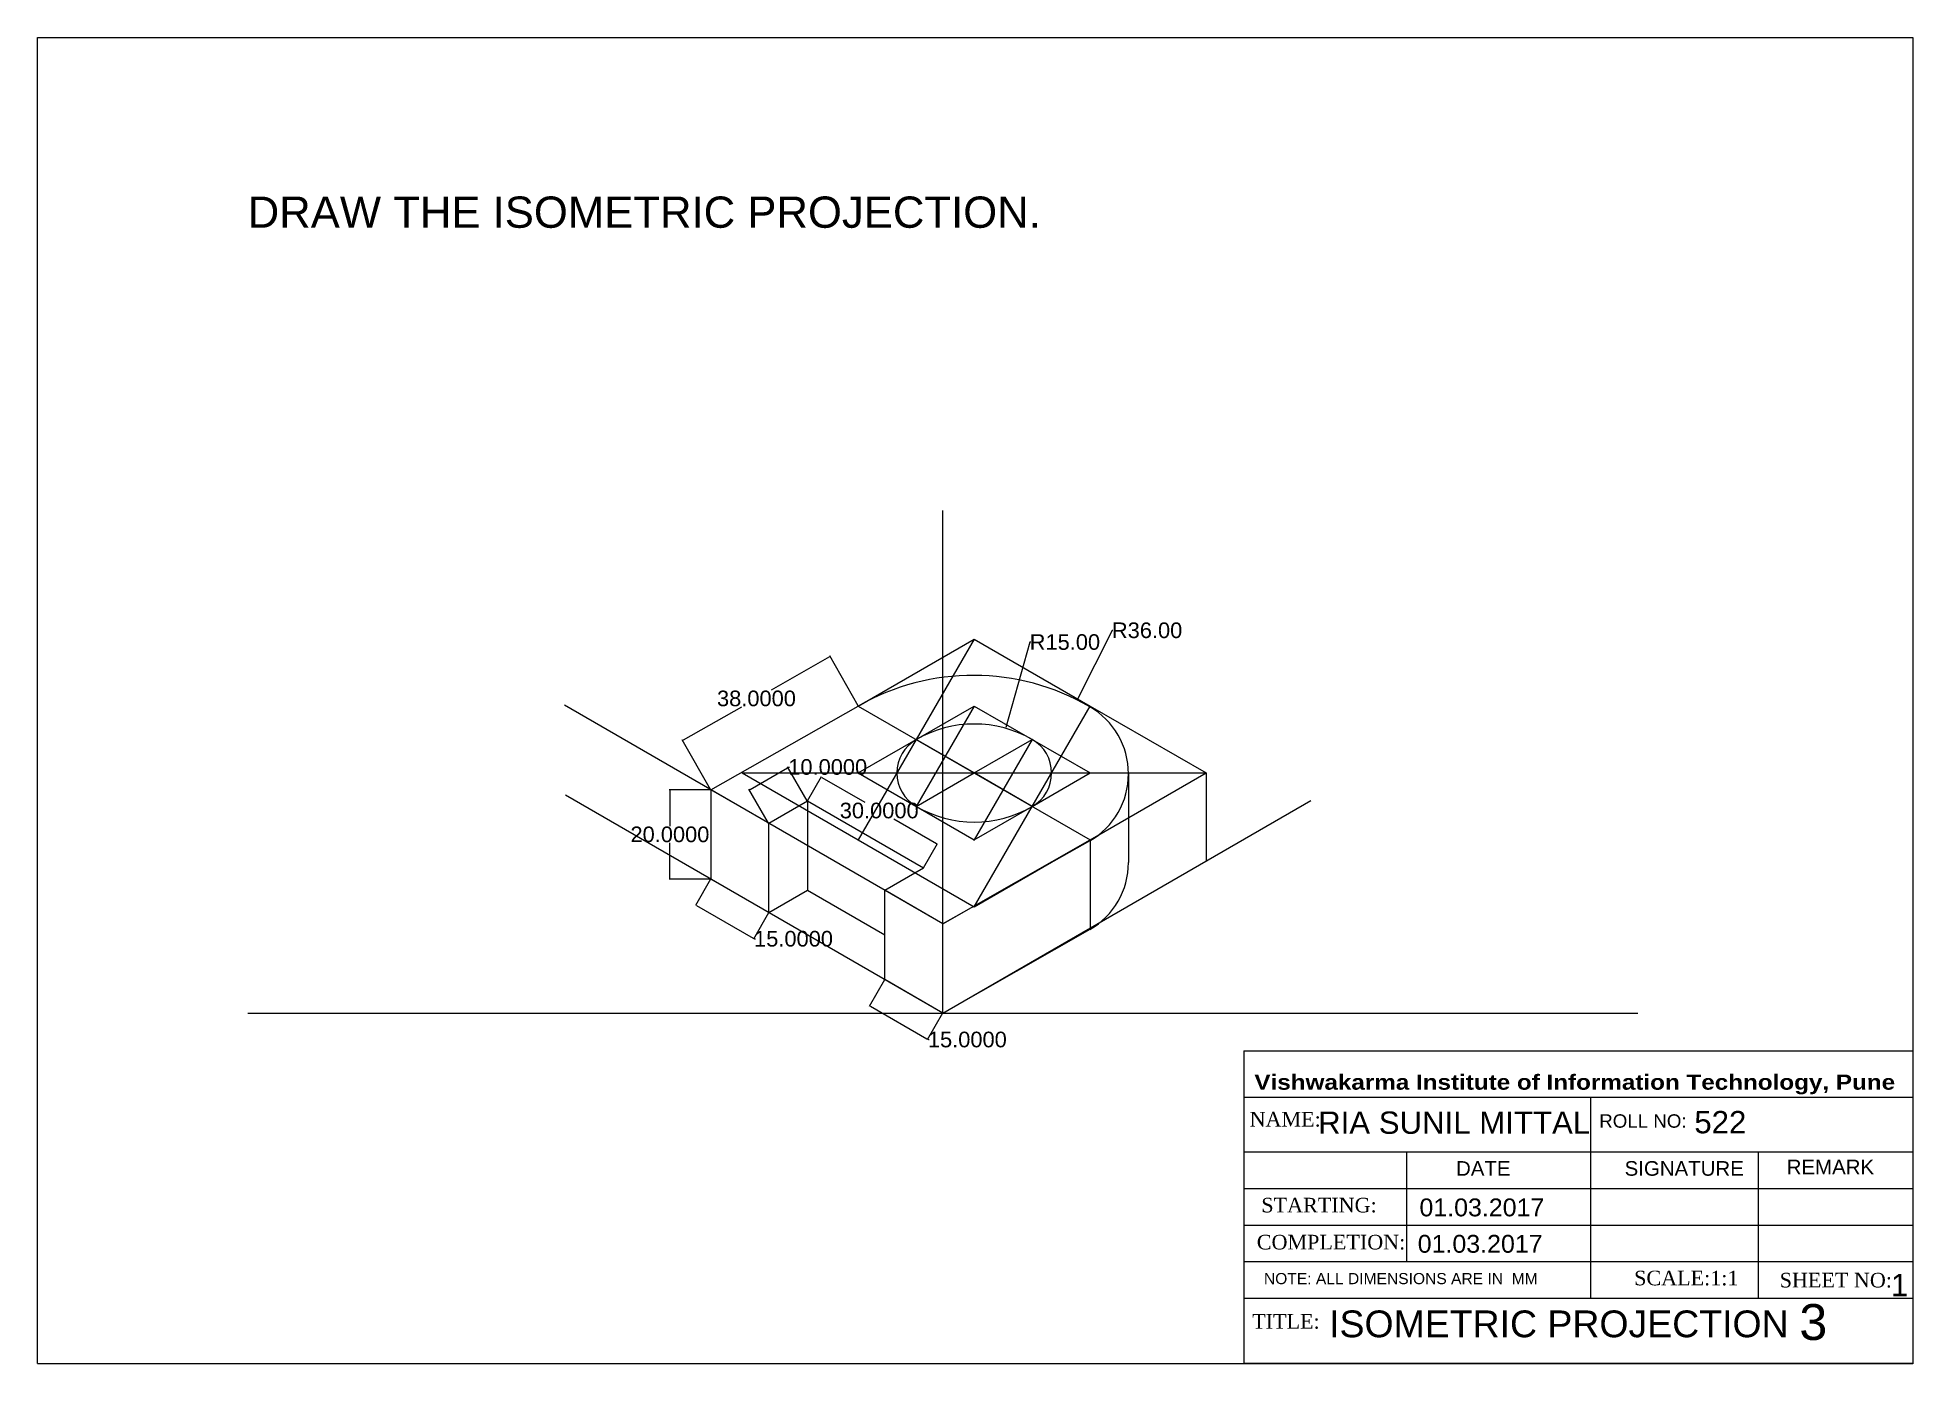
# Model space of a CAD drawing. Header units: inches. Extents: x 0 to 420, y 0 to 297.
import ezdxf

# ---------------------------------------------------------------- set-up
doc = ezdxf.new("R2010")
doc.units = ezdxf.units.IN
doc.header["$MEASUREMENT"] = 0
doc.styles.get("Standard").update_dxf_attribs({"font": 'arial.ttf'})
doc.dimstyles.get("Standard").update_dxf_attribs({"dimtxt": 0.18, "dimasz": 0.18, "dimexe": 0.18, "dimexo": 0.0625, "dimgap": 0.09, "dimtad": 0, "dimtih": 1, "dimtoh": 1, "dimdec": 4, "dimzin": 0, "dimdsep": 46, "dimtxsty": 'Standard', "dimcen": 0.09, "dimadec": 0, "dimazin": 0, "dimtfac": 1, "dimtdec": 4, "dimtofl": 0, "dimtmove": 0, "dimatfit": 3, "dimfxl": 1, "dimtolj": 1, "dimtzin": 0, "dimarcsym": 0})

# ---------------------------------------------------------------- blocks, each defined once
blk = doc.blocks.new('*D2')
at = {"color": 0, "lineweight": -2, "transparency": 16777216}
for p, q in [((150.75, 108.53), (147.35, 102.64)), ((147.59, 102.7), (160.27, 95.38)), ((163.74, 101.03), (160.34, 95.14)), ((160.43, 95.29), (160.58, 95.2)), ((160.58, 95.2), (160.76, 95.2))]:
    blk.add_line(p, q, dxfattribs=at)
at = {"color": 0, "transparency": 16777216}
for points in [[(147.61, 102.73), (147.58, 102.68), (147.44, 102.79)], [(160.29, 95.41), (160.26, 95.36), (160.43, 95.29)]]:
    blk.add_solid(points, dxfattribs=at)
at = {"layer": 'Defpoints', "color": 0, "transparency": 16777216}
for p in [(150.78, 108.58), (163.77, 101.08), (160.43, 95.29)]:
    blk.add_point(p, dxfattribs=at)
at = {"color": 0, "transparency": 16777216, "insert": (169.31, 95.2), "char_height": 0.18, "attachment_point": 5}
blk.add_mtext('\\A1;{\\H19.444x;15.0000}', dxfattribs=at)
blk = doc.blocks.new('*D3')
at = {"color": 0, "lineweight": -2, "transparency": 16777216}
for p, q in [((189.72, 86.03), (186.28, 80.07)), ((186.52, 80.13), (199.2, 72.81)), ((202.71, 78.53), (199.27, 72.57)), ((199.36, 72.72), (199.51, 72.63)), ((199.51, 72.63), (199.69, 72.63))]:
    blk.add_line(p, q, dxfattribs=at)
at = {"color": 0, "transparency": 16777216}
for points in [[(186.54, 80.16), (186.51, 80.11), (186.37, 80.22)], [(199.21, 72.84), (199.18, 72.79), (199.36, 72.72)]]:
    blk.add_solid(points, dxfattribs=at)
at = {"layer": 'Defpoints', "color": 0, "transparency": 16777216}
for p in [(189.75, 86.08), (202.74, 78.58), (199.36, 72.72)]:
    blk.add_point(p, dxfattribs=at)
at = {"color": 0, "transparency": 16777216, "insert": (208.24, 72.63), "char_height": 0.18, "attachment_point": 5}
blk.add_mtext('\\A1;{\\H19.444x;15.0000}', dxfattribs=at)
blk = doc.blocks.new('*D4')
at = {"color": 0, "lineweight": -2, "transparency": 16777216}
for p, q in [((150.71, 128.58), (141.45, 128.58)), ((141.63, 128.4), (141.63, 120.46)), ((141.63, 108.76), (141.63, 116.7)), ((150.71, 108.58), (141.45, 108.58))]:
    blk.add_line(p, q, dxfattribs=at)
at = {"color": 0, "transparency": 16777216}
for points in [[(141.6, 128.4), (141.66, 128.4), (141.63, 128.58)], [(141.6, 108.76), (141.66, 108.76), (141.63, 108.58)]]:
    blk.add_solid(points, dxfattribs=at)
at = {"layer": 'Defpoints', "color": 0, "transparency": 16777216}
for p in [(150.78, 128.58), (141.63, 108.58), (150.78, 108.58)]:
    blk.add_point(p, dxfattribs=at)
at = {"color": 0, "transparency": 16777216, "insert": (141.63, 118.58), "char_height": 0.18, "attachment_point": 5}
blk.add_mtext('\\A1;{\\H19.444x;20.0000}', dxfattribs=at)
blk = doc.blocks.new('*D5')
at = {"color": 0, "lineweight": -2, "transparency": 16777216}
for p, q in [((177.37, 158.33), (164.32, 150.91)), ((183.79, 147.4), (177.44, 158.57)), ((144.65, 139.74), (157.7, 147.15)), ((150.75, 128.64), (144.4, 139.8))]:
    blk.add_line(p, q, dxfattribs=at)
at = {"color": 0, "transparency": 16777216}
for points in [[(177.36, 158.35), (177.39, 158.3), (177.53, 158.42)], [(144.63, 139.76), (144.66, 139.71), (144.49, 139.65)]]:
    blk.add_solid(points, dxfattribs=at)
at = {"layer": 'Defpoints', "color": 0, "transparency": 16777216}
for p in [(177.53, 158.42), (183.82, 147.35), (150.78, 128.58)]:
    blk.add_point(p, dxfattribs=at)
at = {"color": 0, "transparency": 16777216, "insert": (161.01, 149.03), "char_height": 0.18, "attachment_point": 5}
blk.add_mtext('\\A1;{\\H19.444x;38.0000}', dxfattribs=at)
blk = doc.blocks.new('*D6')
at = {"color": 0, "lineweight": -2, "transparency": 16777216}
for p, q in [((172.46, 126.14), (175.6, 131.58)), ((175.67, 131.33), (185.25, 125.8)), ((201.33, 116.51), (191.75, 122.04)), ((198.44, 111.14), (201.58, 116.58))]:
    blk.add_line(p, q, dxfattribs=at)
at = {"color": 0, "transparency": 16777216}
for points in [[(175.68, 131.36), (175.65, 131.3), (175.51, 131.42)], [(201.35, 116.54), (201.32, 116.48), (201.49, 116.42)]]:
    blk.add_solid(points, dxfattribs=at)
at = {"layer": 'Defpoints', "color": 0, "transparency": 16777216}
for p in [(172.43, 126.08), (201.49, 116.42), (198.41, 111.08)]:
    blk.add_point(p, dxfattribs=at)
at = {"color": 0, "transparency": 16777216, "insert": (188.5, 123.92), "char_height": 0.18, "attachment_point": 5}
blk.add_mtext('\\A1;{\\H19.444x;30.0000}', dxfattribs=at)
blk = doc.blocks.new('*D7')
at = {"color": 0, "lineweight": -2, "transparency": 16777216}
for p, q in [((159.59, 128.68), (167.93, 133.5)), ((172.4, 126.14), (168, 133.75)), ((168.09, 133.59), (168.25, 133.68)), ((168.25, 133.68), (168.43, 133.68)), ((163.74, 121.14), (159.34, 128.75))]:
    blk.add_line(p, q, dxfattribs=at)
at = {"color": 0, "transparency": 16777216}
for points in [[(167.92, 133.53), (167.95, 133.48), (168.09, 133.59)], [(159.57, 128.71), (159.6, 128.66), (159.43, 128.59)]]:
    blk.add_solid(points, dxfattribs=at)
at = {"layer": 'Defpoints', "color": 0, "transparency": 16777216}
for p in [(168.09, 133.59), (172.43, 126.08), (163.77, 121.08)]:
    blk.add_point(p, dxfattribs=at)
at = {"color": 0, "transparency": 16777216, "insert": (176.97, 133.68), "char_height": 0.18, "attachment_point": 5}
blk.add_mtext('\\A1;{\\H19.444x;10.0000}', dxfattribs=at)
blk = doc.blocks.new('*D8')
at = {"color": 0, "lineweight": -2, "transparency": 16777216}
for p, q in [((240.66, 164.29), (232.91, 148.87)), ((240.84, 164.29), (240.66, 164.29)), ((209.5, 102.47), (209.68, 102.47)), ((209.59, 102.38), (209.59, 102.56))]:
    blk.add_line(p, q, dxfattribs=at)
at = {"color": 0, "transparency": 16777216}
blk.add_solid([(232.88, 148.88), (232.94, 148.86), (232.83, 148.71)], dxfattribs=at)
at = {"layer": 'Defpoints', "color": 0, "transparency": 16777216}
for p in [(232.83, 148.71), (209.59, 102.47)]:
    blk.add_point(p, dxfattribs=at)
at = {"color": 0, "transparency": 16777216, "insert": (248.5, 164.29), "char_height": 0.18, "width": 1.0003, "attachment_point": 5}
blk.add_mtext('\\A1;{\\H19.444x;R36.00}', dxfattribs=at)
blk = doc.blocks.new('*D9')
at = {"color": 0, "lineweight": -2, "transparency": 16777216}
for p, q in [((222.25, 161.66), (216.87, 142.52)), ((222.43, 161.66), (222.25, 161.66)), ((209.71, 117.35), (209.89, 117.35)), ((209.8, 117.26), (209.8, 117.44))]:
    blk.add_line(p, q, dxfattribs=at)
at = {"color": 0, "transparency": 16777216}
blk.add_solid([(216.84, 142.53), (216.9, 142.51), (216.82, 142.35)], dxfattribs=at)
at = {"layer": 'Defpoints', "color": 0, "transparency": 16777216}
for p in [(216.82, 142.35), (209.8, 117.35)]:
    blk.add_point(p, dxfattribs=at)
at = {"color": 0, "transparency": 16777216, "insert": (230.09, 161.66), "char_height": 0.18, "attachment_point": 5}
blk.add_mtext('\\A1;{\\H19.444x;R15.00}', dxfattribs=at)

msp = doc.modelspace()

# ---------------------------------------------------------------- linework, layer by layer
for p, q in [((-0.00171, 0.08539), (-0.00171, 297.08539)), ((-0.00171, 297.08539), (419.99829, 297.08539)), ((419.99829, 297.08539), (419.99829, 0.08539)), ((202.73815, 98.58122), (189.74777, 106.08122)), ((270.13672, 70.08534), (270.13672, 0.08534)), ((270.13672, 70.08534), (419.99829, 70.08534)), ((347.82348, 59.68649), (347.82348, 47.40394)), ((-0.00171, 0.08539), (419.99829, 0.08539)), ((420.13672, 0.08534), (270.13672, 0.08534))]:
    msp.add_line(p, q)
at = {"color": 18, "true_color": 0x000000}
for p, q in [((202.73815, 78.58122), (202.73815, 191.17615)), ((183.81768, 147.35058), (209.79844, 162.35058)), ((209.79844, 162.35058), (183.81768, 117.35058)), ((209.79844, 162.35058), (235.7792, 147.35058)), ((202.73815, 98.58122), (117.98752, 147.51202)), ((183.81768, 147.35058), (235.7792, 117.35058)), ((196.80806, 139.85058), (209.79844, 147.35058)), ((209.79844, 147.35058), (196.80806, 124.85058)), ((209.79844, 147.35058), (235.7792, 132.35058)), ((209.79844, 102.35058), (235.7792, 147.35058)), ((235.7792, 147.35058), (261.75996, 132.35058)), ((183.81768, 132.35058), (196.80806, 139.85058)), ((209.79844, 132.35058), (196.80806, 139.85058)), ((209.79844, 132.35058), (222.78882, 139.85058)), ((222.78882, 139.85058), (209.79844, 117.35058)), ((157.83691, 132.35058), (209.79844, 102.35058)), ((157.83691, 132.35058), (261.75996, 132.35058)), ((183.81768, 132.35058), (209.79844, 117.35058)), ((183.81768, 132.35058), (235.7792, 132.35058)), ((196.80806, 124.85058), (209.79844, 132.35058)), ((222.78882, 124.85058), (209.79844, 132.35058)), ((222.78882, 124.85058), (235.7792, 132.35058)), ((235.7792, 117.35058), (261.75996, 132.35058)), ((261.75996, 132.35058), (261.75996, 112.65748)), ((202.73815, 78.58122), (118.22978, 127.37215)), ((202.73815, 78.58122), (285.16692, 126.17149)), ((209.79844, 117.35058), (222.78882, 124.85058)), ((209.79844, 102.35058), (235.7792, 117.35058)), ((235.7792, 117.35058), (235.7792, 97.35058)), ((47.06384, 78.58122), (358.41245, 78.58122))]:
    msp.add_line(p, q, dxfattribs=at)
at = {"color": 4}
for p, q in [((150.77662, 128.58122), (183.81768, 147.35058)), ((244.33265, 132.35058), (244.33362, 112.28897)), ((163.767, 121.08122), (150.77662, 128.58122)), ((150.77662, 128.58122), (150.77662, 108.58122)), ((163.767, 121.08122), (172.42726, 126.08122)), ((172.42726, 126.08122), (198.40802, 111.08122)), ((172.42726, 126.08122), (172.42726, 106.08122)), ((163.767, 101.08122), (163.767, 121.08122)), ((235.67336, 117.16726), (202.73815, 98.58122)), ((189.74777, 106.08122), (198.40802, 111.08122)), ((163.767, 101.08122), (150.77662, 108.58122)), ((163.767, 101.08122), (172.42726, 106.08122)), ((172.42726, 106.08122), (189.74777, 96.08122)), ((189.74777, 86.08122), (189.74777, 106.08122)), ((202.73815, 98.58122), (189.74777, 106.08122)), ((202.73815, 78.58122), (202.73815, 98.58122)), ((202.73815, 78.58122), (235.7792, 97.35058)), ((202.73815, 78.58122), (189.74777, 86.08122))]:
    msp.add_line(p, q, dxfattribs=at)
at = {"color": 7}
for p, q in [((202.73815, 98.58122), (235.7792, 117.35058)), ((420.13672, 59.68649), (270.13672, 59.68649)), ((420.13672, 47.40394), (270.13672, 47.40394)), ((306.61304, 47.40394), (306.61304, 22.83882)), ((347.82348, 47.40394), (347.82348, 14.65045)), ((420.13672, 39.21556), (270.13672, 39.21556)), ((420.13672, 30.97713), (270.13672, 31.02683)), ((420.13672, 22.83882), (270.13672, 22.83882)), ((420.13672, 14.65045), (270.13672, 14.65045))]:
    msp.add_line(p, q, dxfattribs=at)
at = {"color": 7, "true_color": 0xffffff}
msp.add_line((385.34107, 47.40394), (385.34107, 14.65045), dxfattribs=at)
at = {"color": 4}
for centre, radius, start, end in [((209.58775, 102.47222), 51.75042, 59.7306474, 119.8649669), ((227.01311, 132.16726), 17.32051, 300, 60), ((209.79844, 117.35058), 25.96519, 60.0198443, 119.9801557), ((201.13818, 132.35058), 8.66025, 120, 240), ((218.45869, 132.35058), 8.66025, 300, 60), ((209.79844, 147.35058), 25.98076, 240, 300), ((227.01311, 112.28897), 17.32051, 300, 0.0055413)]:
    msp.add_arc(centre, radius, start, end, dxfattribs=at)

# ---------------------------------------------------------------- texts
at = {"color": 61, "true_color": 0xe5e878}
msp.add_text('3', height=8.0424, dxfattribs=at).set_placement((394.57998, 5.35332))
at = {"color": 3, "insert": (47.06598, 261.46858), "char_height": 7, "attachment_point": 1}
msp.add_mtext_dynamic_manual_height_columns('DRAW THE ISOMETRIC PROJECTION.', width=350.7869282, gutter_width=1, heights=[0], dxfattribs=at)
at = {"color": 7, "attachment_point": 1}
for s, insert, char_height, width in [('{\\fArial Black|b0|i0|c0|p34;Vishwakarma Institute of Information Technology, Pune}', (272.52997, 64.799), 3.3932628, 150.1832961), ('{\\fTimes New Roman|b0|i0|c0|p18;NAME:}', (271.45139, 56.42816), 3.2753486, 146.4562519), ('DATE', (317.69255, 45.41013), 3.275349, 10.791), ('SIGNATURE', (355.44429, 45.41013), 3.275349, 10.791), ('REMARK', (391.74385, 45.7391), 3.275349, 10.791), ('{\\fTimes New Roman|b0|i0|c0|p18;STARTING:}', (274.08049, 37.19333), 3.2753486, 10.791), ('{\\fTimes New Roman|b0|i0|c0|p18;COMPLETION:}', (273.06644, 28.90197), 3.2753486, 10.791), ('{\\fTimes New Roman|b0|i0|c0|p18;SCALE:1:1}', (357.57502, 20.86685), 3.2753486, 10.791), ('{\\fTimes New Roman|b0|i0|c0|p18;SHEET NO:}', (390.1684, 20.39094), 3.2753486, 36.0616299), ('{\\fTimes New Roman|b0|i0|c0|p18;TITLE:}', (272.03556, 11.15339), 3.2753486, 177.6465479)]:
    msp.add_mtext(s, dxfattribs=dict(at, insert=insert, char_height=char_height, width=width))
at = {"color": 51, "true_color": 0xf8f6b0, "char_height": 5, "attachment_point": 1}
for s, width, insert in [('RIA SUNIL MITTAL', 96.8691761, (286.80054, 56.52509)), ('522', 27.2517186, (371.05445, 56.64348))]:
    msp.add_mtext_dynamic_manual_height_columns(s, width=width, gutter_width=25, heights=[0], dxfattribs=dict(at, insert=insert))
at = {"insert": (349.75939, 55.8995), "char_height": 3, "attachment_point": 1}
msp.add_mtext_dynamic_manual_height_columns('ROLL NO:', width=20.2526432, gutter_width=25, heights=[0], dxfattribs=at)
at = {"color": 61, "true_color": 0xedee99, "char_height": 4, "attachment_point": 1}
for insert in [(309.49557, 37.04415), (309.10996, 28.88871)]:
    msp.add_mtext_dynamic_manual_height_columns('01.03.2017', width=34.9734433, gutter_width=1, heights=[0], dxfattribs=dict(at, insert=insert))
at = {"attachment_point": 1}
for s, insert, char_height, width in [('NOTE: ALL DIMENSIONS ARE IN  MM', (274.66179, 20.35168), 2.5, 65.06872), ('1', (415.07023, 20.16272), 5, 3.6687416)]:
    msp.add_mtext(s, dxfattribs=dict(at, insert=insert, char_height=char_height, width=width))
at = {"color": 51, "true_color": 0xf7f281, "insert": (289.26601, 11.95992), "char_height": 6, "attachment_point": 1}
msp.add_mtext_dynamic_manual_height_columns('ISOMETRIC PROJECTION', width=104.6178712, gutter_width=1, heights=[0], dxfattribs=at)

# ---------------------------------------------------------------- dimensions: what is measured, and where the dimension line sits
at = {"color": 241, "true_color": 0xf7abae}
for center, mpoint, text, picture, middle in [((209.58775, 102.47222), (232.83064, 148.70937), '{\\H19.444x;R36.00}', '*D8', (248.50453, 164.28538)), ((209.79844, 117.35058), (216.82302, 142.3475), '{\\H19.444x;R15.00}', '*D9', (230.09344, 161.65736))]:
    dim = msp.add_radius_dim(center=center, mpoint=mpoint, text=text, dimstyle='Standard', dxfattribs=at)
    dim.commit()
    dim.dimension.update_dxf_attribs({"geometry": picture, "text_midpoint": middle, "dimtype": 164})
for p1, p2, distance, picture, middle in [((150.77662, 128.58122), (183.81768, 147.35058), 12.72807, '*D5', (161.01037, 149.03297)), ((163.767, 121.08122), (172.42726, 126.08122), 8.67466, '*D7', (176.96958, 133.68369)), ((172.42726, 126.08122), (198.40802, 111.08122), 6.16511, '*D6', (188.50019, 123.92036)), ((150.77662, 128.58122), (150.77662, 108.58122), -9.14258, '*D4', (141.63404, 118.58122)), ((150.77662, 108.58122), (163.767, 101.08122), -6.68206, '*D2', (169.30562, 95.20438)), ((189.74777, 86.08122), (202.73815, 78.58122), -6.76456, '*D3', (208.23551, 72.63294))]:
    dim = msp.add_aligned_dim(p1=p1, p2=p2, distance=distance, text='{\\H19.444x;<>}', dimstyle='Standard', dxfattribs=at)
    dim.commit()
    dim.dimension.update_dxf_attribs({"geometry": picture, "text_midpoint": middle})

doc.saveas('drawing.dxf')
